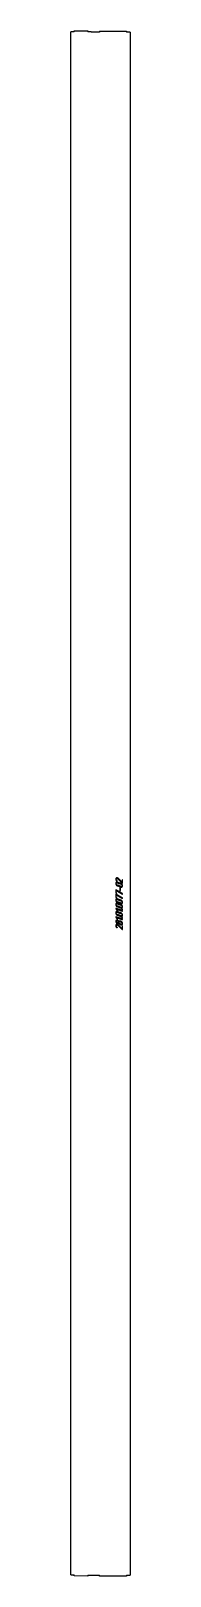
# Model space of a CAD drawing. Header units: millimetres. Extents: x 227 to 315, y 182 to 2460.
import ezdxf

# ---------------------------------------------------------------- set-up
doc = ezdxf.new("R2010")
doc.units = ezdxf.units.MM
doc.linetypes.add('K5LT_BASIC', pattern=[0])
doc.layers.add('Engraving', color=7, linetype='Continuous')

msp = doc.modelspace()

# ---------------------------------------------------------------- linework, layer by layer
at = {"color": 143, "linetype": 'K5LT_BASIC', "lineweight": 25, "true_color": 0x33acca}
for p, q in [((232.4, 2458.6), (232.4, 2460.1)), ((232.4, 2460.1), (252.4, 2460)), ((227.4, 184), (227.4, 2458.6)), ((232.4, 2458.6), (227.4, 2458.6)), ((252.4, 2460), (252.4, 2458.5)), ((257.4, 2458.5), (252.4, 2458.5)), ((269.5, 2459.9), (309.5, 2459.9)), ((269.5, 2459.9), (269.5, 2458.4)), ((309.5, 2459.9), (309.5, 2458.4)), ((314.5, 2458.4), (309.5, 2458.4)), ((314.5, 2458.4), (314.5, 183.8)), ((314.5, 2458.4), (314.5, 2458.4)), ((227.4, 184), (232.4, 184)), ((232.4, 182.5), (232.4, 184)), ((252.4, 182.4), (232.4, 182.5)), ((252.4, 183.9), (257.4, 183.8)), ((252.4, 183.9), (252.4, 182.4)), ((264.5, 183.8), (269.5, 183.8)), ((269.5, 182.3), (269.5, 183.8)), ((309.5, 182.3), (269.5, 182.3)), ((309.5, 183.8), (314.5, 183.8)), ((309.5, 183.8), (309.5, 182.3))]:
    msp.add_line(p, q, dxfattribs=at)
for points in [[(269.5, 2458.4), (264.2, 2458.4), (263.6, 2458.4), (262.7, 2458.4), (261.9, 2458.4), (261, 2458.4), (260.1, 2458.4), (259.2, 2458.4), (258.3, 2458.4), (257.7, 2458.5), (257.4, 2458.5)], [(257.4, 183.8), (257.7, 183.8), (258.3, 183.8), (259.2, 183.8), (260.1, 183.8), (261, 183.8), (261.9, 183.8), (262.7, 183.8), (263.6, 183.8), (264.2, 183.8), (264.5, 183.8)]]:
    msp.add_open_spline(points, degree=3, dxfattribs=at)
at = {"layer": 'Engraving', "color": 143, "linetype": 'K5LT_BASIC', "lineweight": 25, "true_color": 0x33acca}
for points, knots in [([(303.4, 1208.4), (303.4, 1206.3), (303.4, 1204.2), (303.4, 1204), (303.3, 1204), (303.1, 1203.9), (303, 1204), (302.9, 1204), (302.8, 1204.1), (299.9, 1207), (296.9, 1210), (296.8, 1210.1), (296.6, 1210.2), (296.5, 1210.3), (296.4, 1210.4), (296.1, 1210.6), (295.9, 1210.7), (295.2, 1210.9), (294.7, 1210.5), (294.4, 1210.3), (294.3, 1210), (294.2, 1209.7), (294.2, 1209.4), (294.2, 1208.9), (294.4, 1208.4), (294.7, 1207.8), (295.4, 1207.4), (295.5, 1207.3), (295.5, 1207.2), (295.6, 1207.1), (295.6, 1207), (295.6, 1206.8), (295.5, 1206.7), (295.4, 1206.6), (295.2, 1206.7), (295.2, 1206.7), (295.1, 1206.8), (294.3, 1207.4), (293.8, 1208.1), (293.4, 1208.8), (293.4, 1209.6), (293.4, 1210.6), (294.1, 1211.2), (294.9, 1211.7), (295.9, 1211.4), (296.2, 1211.3), (296.6, 1211.1), (296.9, 1210.8), (297.3, 1210.4), (300, 1207.8), (302.7, 1205.1), (302.7, 1206.9), (302.7, 1208.7), (302.7, 1208.8), (302.8, 1208.9), (302.9, 1208.9), (303, 1208.9), (303.2, 1208.9), (303.3, 1208.7), (303.4, 1208.6), (303.4, 1208.4)], [0, 0, 0, 3.047826, 3.047826, 3.226196, 3.226196, 3.425035, 3.425035, 3.570989, 3.570989, 9.561221, 9.561221, 9.825724, 9.825724, 10.050668, 10.050668, 10.473601, 10.473601, 11.396415, 11.396415, 11.832946, 11.832946, 12.317549, 12.317549, 13.072233, 13.072233, 14.062635, 14.062635, 14.240973, 14.240973, 14.40613, 14.40613, 14.588981, 14.588981, 14.779051, 14.779051, 14.881829, 14.881829, 16.249197, 16.249197, 17.325971, 17.325971, 18.610175, 18.610175, 19.935785, 19.935785, 20.483021, 20.483021, 21.195978, 21.195978, 26.62229, 26.62229, 29.191003, 29.191003, 29.365522, 29.365522, 29.547183, 29.547183, 29.763638, 29.763638, 30, 30, 30]), ([(301.2, 1203.2), (302.1, 1202.9), (302.8, 1202), (303.4, 1201.2), (303.4, 1200.3), (303.4, 1200), (303.4, 1199.6), (303.4, 1198.8), (302.8, 1198.3), (302.1, 1197.9), (301.2, 1198.2), (298.4, 1199.2), (295.6, 1200.1), (294.7, 1200.4), (294.1, 1201.2), (293.4, 1202.1), (293.4, 1203), (293.4, 1203.3), (293.4, 1203.7), (293.4, 1204.6), (294.1, 1205), (294.7, 1205.4), (295.6, 1205.1), (298.4, 1204.1), (301.2, 1203.2)], [0, 0, 0, 0.846521, 0.846521, 1.674424, 1.674424, 1.989042, 1.989042, 2.637777, 2.637777, 3.338641, 3.338641, 5.996422, 5.996422, 6.83575, 6.83575, 7.667338, 7.667338, 7.981955, 7.981955, 8.645972, 8.645972, 9.342219, 9.342219, 12, 12, 12]), ([(293.9, 1193.8), (298.5, 1191.1), (303.1, 1188.5), (303.2, 1188.5), (303.3, 1188.3), (303.3, 1188.2), (303.4, 1188), (303.4, 1187.9), (303.3, 1187.8), (303.2, 1187.7), (303, 1187.8), (303, 1187.8), (302.9, 1187.8), (298.5, 1190.4), (294.1, 1192.9), (294.1, 1191.1), (294.1, 1189.4), (294.5, 1189.3), (294.8, 1189.2), (295, 1189.1), (295.1, 1189), (295.2, 1188.8), (295.2, 1188.7), (295.2, 1188.6), (295.1, 1188.5), (295, 1188.4), (294.8, 1188.5), (294.3, 1188.6), (293.8, 1188.8), (293.4, 1188.9), (293.4, 1189.3), (293.4, 1191.4), (293.4, 1193.6), (293.4, 1193.7), (293.5, 1193.8), (293.6, 1193.9), (293.8, 1193.8), (293.8, 1193.8), (293.9, 1193.8)], [0, 0, 0, 5.953157, 5.953157, 6.113276, 6.113276, 6.251888, 6.251888, 6.390451, 6.390451, 6.541705, 6.541705, 6.59934, 6.59934, 12.273025, 12.273025, 14.212009, 14.212009, 14.627581, 14.627581, 14.815537, 14.815537, 14.984487, 14.984487, 15.117563, 15.117563, 15.276328, 15.276328, 15.902294, 15.902294, 16.260943, 16.260943, 18.649985, 18.649985, 18.79436, 18.79436, 18.934022, 18.934022, 19, 19, 19]), ([(293.9, 1187.4), (298.5, 1184.8), (303.1, 1182.1), (303.2, 1182.1), (303.3, 1181.9), (303.3, 1181.8), (303.4, 1181.7), (303.4, 1181.6), (303.3, 1181.5), (303.2, 1181.4), (303, 1181.4), (303, 1181.5), (302.9, 1181.5), (298.5, 1184), (294.1, 1186.5), (294.1, 1184.8), (294.1, 1183.1), (294.5, 1182.9), (294.8, 1182.8), (295, 1182.8), (295.1, 1182.6), (295.2, 1182.5), (295.2, 1182.3), (295.2, 1182.3), (295.1, 1182.1), (295, 1182), (294.8, 1182.1), (294.3, 1182.3), (293.8, 1182.5), (293.4, 1182.6), (293.4, 1182.9), (293.4, 1185.1), (293.4, 1187.2), (293.4, 1187.4), (293.5, 1187.4), (293.6, 1187.5), (293.8, 1187.5), (293.8, 1187.4), (293.9, 1187.4)], [0, 0, 0, 5.953157, 5.953157, 6.113276, 6.113276, 6.251888, 6.251888, 6.390451, 6.390451, 6.541705, 6.541705, 6.59934, 6.59934, 12.273025, 12.273025, 14.212009, 14.212009, 14.627581, 14.627581, 14.815537, 14.815537, 14.984487, 14.984487, 15.117563, 15.117563, 15.276328, 15.276328, 15.902294, 15.902294, 16.260943, 16.260943, 18.649985, 18.649985, 18.79436, 18.79436, 18.934022, 18.934022, 19, 19, 19]), ([(301.2, 1202.5), (298.4, 1203.4), (295.6, 1204.4), (295, 1204.6), (294.6, 1204.3), (294.1, 1204), (294.1, 1203.4), (294.1, 1203.1), (294.1, 1202.7), (294.1, 1202.1), (294.6, 1201.6), (295, 1201), (295.6, 1200.8), (298.4, 1199.9), (301.2, 1198.9), (301.8, 1198.7), (302.2, 1199), (302.7, 1199.3), (302.7, 1199.8), (302.7, 1200.2), (302.7, 1200.5), (302.7, 1201.1), (302.3, 1201.7), (301.9, 1202.3), (301.2, 1202.5)], [0, 0, 0, 3.194824, 3.194824, 3.749556, 3.749556, 4.284872, 4.284872, 4.662943, 4.662943, 5.32312, 5.32312, 6.003067, 6.003067, 9.197891, 9.197891, 9.751896, 9.751896, 10.278148, 10.278148, 10.656218, 10.656218, 11.310094, 11.310094, 12, 12, 12]), ([(300.2, 1197.3), (300.2, 1195.1), (300.2, 1193), (300.2, 1192.8), (300.1, 1192.8), (300, 1192.7), (299.8, 1192.8), (299.7, 1192.8), (299.6, 1192.9), (299.5, 1193.1), (299.5, 1193.2), (299.5, 1195.4), (299.5, 1197.5), (299.5, 1197.6), (299.6, 1197.7), (299.7, 1197.8), (299.8, 1197.7), (300, 1197.7), (300.1, 1197.6), (300.2, 1197.4), (300.2, 1197.3)], [0, 0, 0, 3.94619, 3.94619, 4.18756, 4.18756, 4.430856, 4.430856, 4.683549, 4.683549, 5.009861, 5.009861, 8.956051, 8.956051, 9.181245, 9.181245, 9.415662, 9.415662, 9.694987, 9.694987, 10, 10, 10]), ([(301.2, 1178.6), (302.1, 1178.3), (302.8, 1177.4), (303.4, 1176.6), (303.4, 1175.7), (303.4, 1175.3), (303.4, 1175), (303.4, 1174.2), (302.8, 1173.7), (302.1, 1173.3), (301.2, 1173.6), (298.4, 1174.5), (295.6, 1175.5), (294.7, 1175.8), (294.1, 1176.6), (293.4, 1177.5), (293.4, 1178.4), (293.4, 1178.7), (293.4, 1179.1), (293.4, 1180), (294.1, 1180.4), (294.7, 1180.8), (295.6, 1180.5), (298.4, 1179.5), (301.2, 1178.6)], [0, 0, 0, 0.846521, 0.846521, 1.674424, 1.674424, 1.989042, 1.989042, 2.637777, 2.637777, 3.338641, 3.338641, 5.996422, 5.996422, 6.83575, 6.83575, 7.667338, 7.667338, 7.981955, 7.981955, 8.645972, 8.645972, 9.342219, 9.342219, 12, 12, 12]), ([(301.2, 1172.2), (302.1, 1171.9), (302.8, 1171.1), (303.4, 1170.2), (303.4, 1169.3), (303.4, 1169), (303.4, 1168.6), (303.4, 1167.8), (302.8, 1167.4), (302.1, 1166.9), (301.2, 1167.2), (298.4, 1168.2), (295.6, 1169.2), (294.7, 1169.5), (294.1, 1170.3), (293.4, 1171.1), (293.4, 1172), (293.4, 1172.4), (293.4, 1172.7), (293.4, 1173.6), (294.1, 1174), (294.7, 1174.4), (295.6, 1174.1), (298.4, 1173.2), (301.2, 1172.2)], [0, 0, 0, 0.846521, 0.846521, 1.674424, 1.674424, 1.989042, 1.989042, 2.637777, 2.637777, 3.338641, 3.338641, 5.996422, 5.996422, 6.83575, 6.83575, 7.667338, 7.667338, 7.981955, 7.981955, 8.645972, 8.645972, 9.342219, 9.342219, 12, 12, 12]), ([(303, 1163.4), (303.2, 1163.3), (303.3, 1163.2), (303.4, 1163.1), (303.4, 1162.9), (303.4, 1162.8), (303.3, 1162.7), (303.2, 1162.6), (303, 1162.7), (298.8, 1164.1), (294.6, 1165.5), (295.4, 1164.5), (296.2, 1163.5), (296.3, 1163.3), (296.3, 1163.2), (296.3, 1163.1), (296.2, 1163), (296.1, 1162.9), (295.9, 1163), (295.9, 1163), (295.7, 1163.2), (294.6, 1164.6), (293.5, 1166), (293.4, 1166.1), (293.4, 1166.3), (293.4, 1166.4), (293.5, 1166.5), (293.6, 1166.6), (293.8, 1166.5), (298.4, 1165), (303, 1163.4)], [0, 0, 0, 0.181151, 0.181151, 0.343934, 0.343934, 0.472146, 0.472146, 0.625059, 0.625059, 5.39951, 5.39951, 6.773407, 6.773407, 6.936544, 6.936544, 7.074093, 7.074093, 7.217588, 7.217588, 7.383484, 7.383484, 9.302301, 9.302301, 9.462957, 9.462957, 9.596849, 9.596849, 9.739807, 9.739807, 15, 15, 15]), ([(301.2, 1159.8), (302.1, 1159.5), (302.8, 1158.6), (303.4, 1157.8), (303.4, 1156.9), (303.4, 1156.6), (303.4, 1156.2), (303.4, 1155.4), (302.8, 1154.9), (302.1, 1154.5), (301.2, 1154.8), (298.4, 1155.8), (295.6, 1156.7), (294.7, 1157), (294.1, 1157.9), (293.4, 1158.7), (293.4, 1159.6), (293.4, 1159.9), (293.4, 1160.3), (293.4, 1161.2), (294.1, 1161.6), (294.7, 1162), (295.6, 1161.7), (298.4, 1160.7), (301.2, 1159.8)], [0, 0, 0, 0.846521, 0.846521, 1.674424, 1.674424, 1.989042, 1.989042, 2.637777, 2.637777, 3.338641, 3.338641, 5.996422, 5.996422, 6.83575, 6.83575, 7.667338, 7.667338, 7.981955, 7.981955, 8.645972, 8.645972, 9.342219, 9.342219, 12, 12, 12]), ([(301.2, 1177.9), (298.4, 1178.8), (295.6, 1179.8), (295, 1180), (294.6, 1179.7), (294.1, 1179.4), (294.1, 1178.8), (294.1, 1178.5), (294.1, 1178.1), (294.1, 1177.5), (294.6, 1177), (295, 1176.4), (295.6, 1176.2), (298.4, 1175.3), (301.2, 1174.3), (301.8, 1174.1), (302.2, 1174.4), (302.7, 1174.7), (302.7, 1175.2), (302.7, 1175.6), (302.7, 1175.9), (302.7, 1176.5), (302.3, 1177.1), (301.9, 1177.6), (301.2, 1177.9)], [0, 0, 0, 3.194824, 3.194824, 3.749556, 3.749556, 4.284872, 4.284872, 4.662943, 4.662943, 5.32312, 5.32312, 6.003067, 6.003067, 9.197891, 9.197891, 9.751896, 9.751896, 10.278148, 10.278148, 10.656218, 10.656218, 11.310094, 11.310094, 12, 12, 12]), ([(301.2, 1171.5), (298.4, 1172.5), (295.6, 1173.4), (295, 1173.6), (294.6, 1173.4), (294.1, 1173.1), (294.1, 1172.5), (294.1, 1172.1), (294.1, 1171.8), (294.1, 1171.2), (294.6, 1170.6), (295, 1170.1), (295.6, 1169.9), (298.4, 1168.9), (301.2, 1167.9), (301.8, 1167.7), (302.2, 1168), (302.7, 1168.3), (302.7, 1168.9), (302.7, 1169.2), (302.7, 1169.6), (302.7, 1170.2), (302.3, 1170.7), (301.9, 1171.3), (301.2, 1171.5)], [0, 0, 0, 3.194824, 3.194824, 3.749556, 3.749556, 4.284872, 4.284872, 4.662943, 4.662943, 5.32312, 5.32312, 6.003067, 6.003067, 9.197891, 9.197891, 9.751896, 9.751896, 10.278148, 10.278148, 10.656218, 10.656218, 11.310094, 11.310094, 12, 12, 12]), ([(302.3, 1165.2), (302.3, 1165.4), (302.5, 1165.5), (302.7, 1165.6), (302.8, 1165.5), (303, 1165.5), (303.2, 1165.3), (303.4, 1165.1), (303.4, 1164.8), (303.4, 1164.6), (303.2, 1164.5), (303.1, 1164.4), (302.8, 1164.5), (302.7, 1164.5), (302.5, 1164.7), (302.3, 1164.9), (302.3, 1165.2)], [0, 0, 0, 0.855828, 0.855828, 1.74556, 1.74556, 2.805969, 2.805969, 3.96496, 3.96496, 4.876932, 4.876932, 5.801755, 5.801755, 6.76801, 6.76801, 8, 8, 8]), ([(303, 1151), (303.2, 1150.9), (303.3, 1150.8), (303.4, 1150.6), (303.4, 1150.5), (303.4, 1150.4), (303.3, 1150.3), (303.2, 1150.2), (303, 1150.2), (298.8, 1151.7), (294.6, 1153.1), (295.4, 1152.1), (296.2, 1151), (296.3, 1150.9), (296.3, 1150.8), (296.3, 1150.6), (296.2, 1150.6), (296.1, 1150.5), (295.9, 1150.5), (295.9, 1150.6), (295.7, 1150.7), (294.6, 1152.1), (293.5, 1153.6), (293.4, 1153.7), (293.4, 1153.8), (293.4, 1154), (293.5, 1154.1), (293.6, 1154.1), (293.8, 1154.1), (298.4, 1152.5), (303, 1151)], [0, 0, 0, 0.181151, 0.181151, 0.343934, 0.343934, 0.472146, 0.472146, 0.625059, 0.625059, 5.39951, 5.39951, 6.773407, 6.773407, 6.936544, 6.936544, 7.074093, 7.074093, 7.217588, 7.217588, 7.383484, 7.383484, 9.302301, 9.302301, 9.462957, 9.462957, 9.596849, 9.596849, 9.739807, 9.739807, 15, 15, 15]), ([(301.2, 1147.3), (302.1, 1147), (302.8, 1146.2), (303.4, 1145.4), (303.4, 1144.5), (303.4, 1144.1), (303.4, 1143.8), (303.4, 1143), (302.8, 1142.5), (302.1, 1142.1), (301.2, 1142.4), (300.5, 1142.6), (299.8, 1142.8), (299.3, 1143), (298.8, 1143.5), (298.3, 1144), (297.9, 1144.6), (297.6, 1144.4), (297.2, 1144.3), (296.8, 1144.2), (296.3, 1144.4), (295.9, 1144.5), (295.5, 1144.7), (294.7, 1144.9), (294, 1145.8), (293.7, 1146.2), (293.6, 1146.6), (293.5, 1146.8), (293.5, 1147), (293.4, 1147.2), (293.4, 1147.3), (293.4, 1147.4), (293.4, 1147.5), (293.4, 1148.4), (294.1, 1148.8), (294.3, 1149), (294.7, 1149.1), (294.9, 1149), (295.1, 1149), (295.2, 1149), (295.3, 1149), (295.4, 1149), (295.6, 1148.9), (295.9, 1148.8), (296.3, 1148.7), (296.8, 1148.5), (297.2, 1148.2), (297.6, 1147.8), (297.9, 1147.3), (298.2, 1147.7), (298.7, 1147.9), (299.2, 1148), (299.8, 1147.8), (300.5, 1147.6), (301.2, 1147.3)], [0, 0, 0, 1.873598, 1.873598, 3.69261, 3.69261, 4.386884, 4.386884, 5.818535, 5.818535, 7.364988, 7.364988, 8.831065, 8.831065, 10.043454, 10.043454, 11.431214, 11.431214, 12.22177, 12.22177, 13.14885, 13.14885, 13.899491, 13.899491, 15.762312, 15.762312, 16.708293, 16.708293, 17.125443, 17.125443, 17.362221, 17.362221, 17.577677, 17.577677, 19.055802, 19.055802, 19.771228, 19.771228, 20.139764, 20.139764, 20.365597, 20.365597, 20.592941, 20.592941, 21.340886, 21.340886, 22.373032, 22.373032, 23.469845, 23.469845, 24.415003, 24.415003, 25.533412, 25.533412, 27, 27, 27]), ([(303.4, 1139.9), (303.4, 1137.8), (303.4, 1135.6), (303.4, 1135.5), (303.3, 1135.4), (303.1, 1135.4), (303, 1135.4), (302.9, 1135.5), (302.8, 1135.5), (299.9, 1138.5), (296.9, 1141.4), (296.8, 1141.6), (296.6, 1141.7), (296.5, 1141.8), (296.4, 1141.9), (296.1, 1142), (295.9, 1142.1), (295.2, 1142.4), (294.7, 1142), (294.4, 1141.8), (294.3, 1141.5), (294.2, 1141.2), (294.2, 1140.8), (294.2, 1140.3), (294.4, 1139.8), (294.7, 1139.3), (295.4, 1138.8), (295.5, 1138.7), (295.5, 1138.6), (295.6, 1138.6), (295.6, 1138.4), (295.6, 1138.3), (295.5, 1138.2), (295.4, 1138.1), (295.2, 1138.2), (295.2, 1138.2), (295.1, 1138.2), (294.3, 1138.8), (293.8, 1139.6), (293.4, 1140.3), (293.4, 1141), (293.4, 1142.1), (294.1, 1142.6), (294.9, 1143.2), (295.9, 1142.9), (296.2, 1142.8), (296.6, 1142.5), (296.9, 1142.3), (297.3, 1141.9), (300, 1139.2), (302.7, 1136.6), (302.7, 1138.3), (302.7, 1140.1), (302.7, 1140.3), (302.8, 1140.3), (302.9, 1140.4), (303, 1140.4), (303.2, 1140.3), (303.3, 1140.2), (303.4, 1140.1), (303.4, 1139.9)], [0, 0, 0, 3.047826, 3.047826, 3.226196, 3.226196, 3.425035, 3.425035, 3.570989, 3.570989, 9.561221, 9.561221, 9.825724, 9.825724, 10.050668, 10.050668, 10.473601, 10.473601, 11.396415, 11.396415, 11.832946, 11.832946, 12.317549, 12.317549, 13.072233, 13.072233, 14.062635, 14.062635, 14.240973, 14.240973, 14.40613, 14.40613, 14.588981, 14.588981, 14.779051, 14.779051, 14.881829, 14.881829, 16.249197, 16.249197, 17.325971, 17.325971, 18.610175, 18.610175, 19.935785, 19.935785, 20.483021, 20.483021, 21.195978, 21.195978, 26.62229, 26.62229, 29.191003, 29.191003, 29.365522, 29.365522, 29.547183, 29.547183, 29.763638, 29.763638, 30, 30, 30]), ([(301.2, 1159.1), (298.4, 1160), (295.6, 1161), (295, 1161.2), (294.6, 1160.9), (294.1, 1160.6), (294.1, 1160.1), (294.1, 1159.7), (294.1, 1159.3), (294.1, 1158.8), (294.6, 1158.2), (295, 1157.6), (295.6, 1157.4), (298.4, 1156.5), (301.2, 1155.5), (301.8, 1155.3), (302.2, 1155.6), (302.7, 1155.9), (302.7, 1156.4), (302.7, 1156.8), (302.7, 1157.2), (302.7, 1157.7), (302.3, 1158.3), (301.9, 1158.9), (301.2, 1159.1)], [0, 0, 0, 3.194824, 3.194824, 3.749556, 3.749556, 4.284872, 4.284872, 4.662943, 4.662943, 5.32312, 5.32312, 6.003067, 6.003067, 9.197891, 9.197891, 9.751896, 9.751896, 10.278148, 10.278148, 10.656218, 10.656218, 11.310094, 11.310094, 12, 12, 12]), ([(296.3, 1148), (295.9, 1148.1), (295.6, 1148.2), (295, 1148.4), (294.6, 1148.1), (294.1, 1147.9), (294.1, 1147.3), (294.1, 1146.7), (294.6, 1146.1), (295, 1145.6), (295.6, 1145.4), (295.9, 1145.2), (296.3, 1145.1), (296.9, 1144.9), (297.3, 1145.2), (297.7, 1145.5), (297.7, 1146), (297.7, 1146.6), (297.3, 1147.2), (296.9, 1147.8), (296.3, 1148)], [0, 0, 0, 0.718951, 0.718951, 1.697337, 1.697337, 2.634709, 2.634709, 3.797866, 3.797866, 5.000561, 5.000561, 5.719512, 5.719512, 6.697901, 6.697901, 7.635273, 7.635273, 8.789173, 8.789173, 10, 10, 10]), ([(301.2, 1146.6), (300.5, 1146.9), (299.8, 1147.1), (299.2, 1147.3), (298.8, 1147), (298.4, 1146.8), (298.4, 1146.2), (298.4, 1145.8), (298.4, 1145.5), (298.4, 1144.9), (298.8, 1144.3), (299.2, 1143.8), (299.8, 1143.6), (300.5, 1143.3), (301.2, 1143.1), (301.8, 1142.9), (302.2, 1143.2), (302.7, 1143.4), (302.7, 1144), (302.7, 1144.4), (302.7, 1144.7), (302.7, 1145.3), (302.3, 1145.9), (301.8, 1146.4), (301.2, 1146.6)], [0, 0, 0, 1.329406, 1.329406, 2.254108, 2.254108, 3.148824, 3.148824, 3.778355, 3.778355, 4.877538, 4.877538, 6.009386, 6.009386, 7.338792, 7.338792, 8.260968, 8.260968, 9.137189, 9.137189, 9.766721, 9.766721, 10.866842, 10.866842, 12, 12, 12]), ([(302.3, 1152.8), (302.3, 1153), (302.5, 1153.1), (302.7, 1153.2), (302.8, 1153.1), (303, 1153), (303.2, 1152.9), (303.4, 1152.7), (303.4, 1152.4), (303.4, 1152.1), (303.2, 1152.1), (303.1, 1152), (302.8, 1152), (302.7, 1152.1), (302.5, 1152.3), (302.3, 1152.5), (302.3, 1152.8)], [0, 0, 0, 0.855828, 0.855828, 1.74556, 1.74556, 2.805969, 2.805969, 3.96496, 3.96496, 4.876932, 4.876932, 5.801755, 5.801755, 6.76801, 6.76801, 8, 8, 8])]:
    msp.add_open_spline(points, degree=2, knots=knots, dxfattribs=at)

doc.saveas('drawing.dxf')
